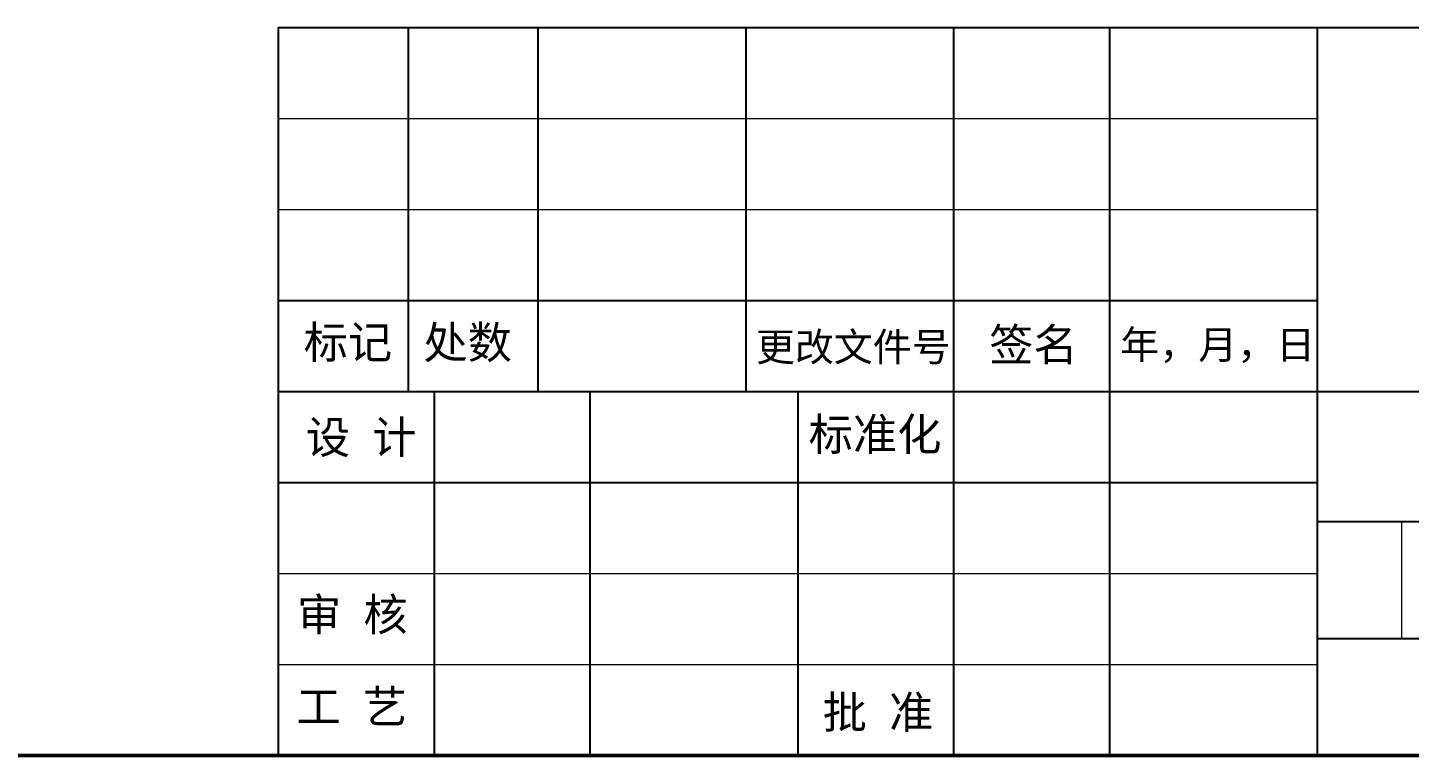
# Model space of a CAD drawing. Header units: millimetres. Extents: x 2517 to 6633, y 792 to 3241.
# Drawn here: x 3532.39 to 3574.95, y 1139.13 to 1161.53 of the extents above; entities that cross this region are included whole.
import ezdxf

# ---------------------------------------------------------------- set-up
doc = ezdxf.new("R2010")
doc.units = ezdxf.units.MM
for name, color, linetype, lineweight in [('实线', 7, 'Continuous', 25), ('引导线', 6, 'Continuous', 9), ('文本', 3, 'Continuous', 15), ('粗实线', 9, 'Continuous', 50)]:
    doc.layers.add(name, color=color, linetype=linetype, lineweight=lineweight)
doc.styles.get("Standard").update_dxf_attribs({"font": 'simfang.ttf'})

msp = doc.modelspace()

# ---------------------------------------------------------------- linework, layer by layer
at = {"layer": '实线'}
for p, q in [((3540.1051, 1161.5254), (3612.1051, 1161.5254)), ((3540.1126, 1161.5254), (3540.1126, 1139.1254)), ((3544.1126, 1161.5254), (3544.1126, 1150.3254)), ((3548.1126, 1161.5254), (3548.1126, 1150.3254)), ((3554.5126, 1161.5254), (3554.5126, 1150.3254)), ((3560.9126, 1161.5254), (3560.9126, 1139.1254)), ((3565.7126, 1161.5254), (3565.7126, 1139.1254)), ((3572.1126, 1161.5254), (3572.1126, 1139.1254)), ((3540.1051, 1153.1254), (3572.1126, 1153.1254)), ((3540.1051, 1150.3254), (3572.1126, 1150.3254)), ((3544.9126, 1150.3254), (3544.9126, 1139.1254)), ((3549.7126, 1150.3254), (3549.7126, 1139.1254)), ((3556.1126, 1150.3254), (3556.1126, 1139.1254)), ((3572.1126, 1150.3254), (3592.1051, 1150.3254)), ((3540.1051, 1147.5254), (3572.1126, 1147.5254)), ((3572.1126, 1146.3254), (3612.1051, 1146.3254)), ((3572.1126, 1142.7254), (3592.1051, 1142.7254)), ((3540.1051, 1139.1254), (3612.1051, 1139.1254))]:
    msp.add_line(p, q, dxfattribs=at)
at = {"layer": '引导线'}
for p, q in [((3540.1051, 1158.7254), (3572.1126, 1158.7254)), ((3540.1051, 1155.9254), (3572.1126, 1155.9254)), ((3540.1051, 1144.7254), (3572.1126, 1144.7254)), ((3540.1051, 1141.9254), (3572.1126, 1141.9254))]:
    msp.add_line(p, q, dxfattribs=at)
at = {"layer": '文本', "ltscale": 0.2}
msp.add_line((3574.7051, 1146.3254), (3574.7051, 1142.7254), dxfattribs=at)
at = {"layer": '粗实线'}
msp.add_line((3456.1051, 1139.1254), (3612.1051, 1139.1254), dxfattribs=at)

# ---------------------------------------------------------------- texts
at = {"layer": '文本', "ltscale": 0.2, "attachment_point": 5}
for s, insert, char_height, width in [('标记', (3542.2588, 1151.7889), 1, 5.80464), ('处数', (3545.9467, 1151.7801), 1, 5.80464), ('更改文件号', (3557.8256, 1151.6477), 0.88, 12.875266), ('签名', (3563.3715, 1151.7114), 1, 5.80464), ('年，月，日', (3569.0484, 1151.7028), 0.88, 5.80464), ('设 计', (3542.6678, 1148.8613), 1, 5.80464), ('标准化', (3558.4935, 1148.9524), 1, 5.80464), ('审 核', (3542.3945, 1143.4052), 1, 5.80464), ('工 艺', (3542.3786, 1140.5861), 1, 5.80464), ('批 准', (3558.5846, 1140.3995), 1, 5.80464)]:
    msp.add_mtext(s, dxfattribs=dict(at, insert=insert, char_height=char_height, width=width))

doc.saveas('drawing.dxf')
